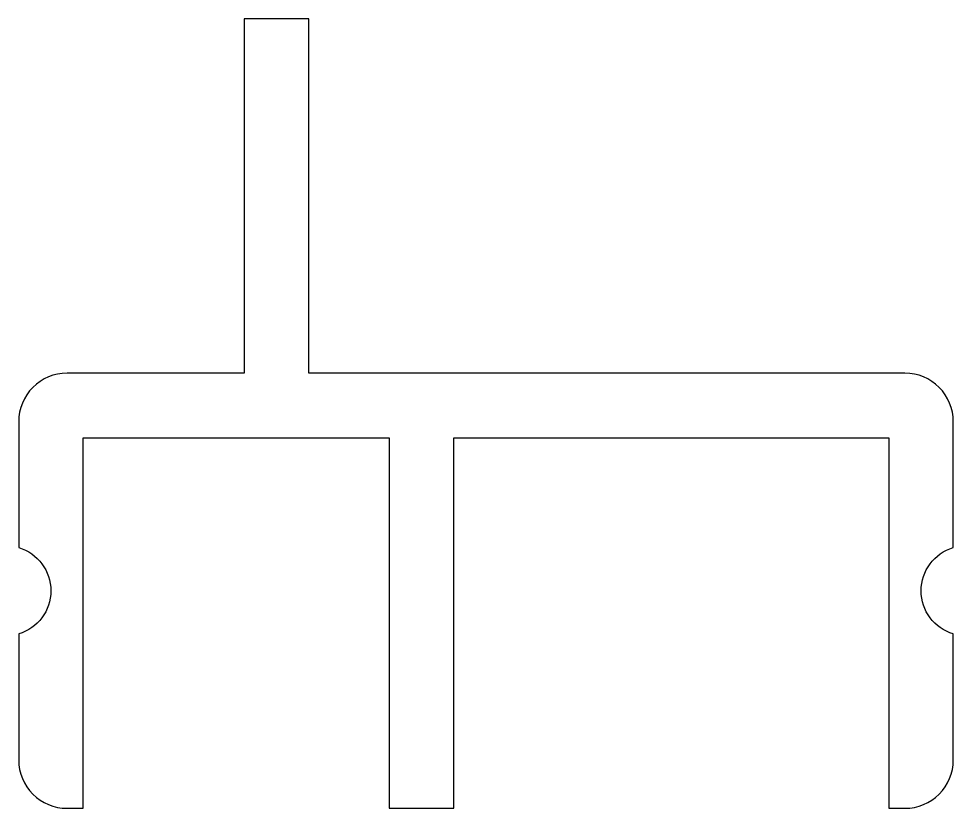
# Model space of a CAD drawing. Extents: x 140.2 to 169.2, y 204.2 to 228.7.
import ezdxf

# ---------------------------------------------------------------- set-up
doc = ezdxf.new("R2010")
doc.units = 0
doc.header["$LTSCALE"] = 15
doc.layers.add('ANA', color=220, linetype='CONTINUOUS')

msp = doc.modelspace()

# ---------------------------------------------------------------- linework, layer by layer
at = {"layer": 'ANA', "color": 0}
msp.add_lwpolyline([(169.189, 209.621, -0.745356), (169.189, 212.304), (169.189, 216.212, 0.414214), (167.689, 217.712), (149.189, 217.712), (149.189, 228.712), (147.189, 228.712), (147.189, 217.712), (141.689, 217.712, 0.414214), (140.189, 216.212), (140.189, 212.304, -0.745356), (140.189, 209.621), (140.189, 205.712, 0.414214), (141.689, 204.212), (142.189, 204.212), (142.189, 215.712), (151.689, 215.712), (151.689, 204.212), (153.689, 204.212), (153.689, 215.712), (167.189, 215.712), (167.189, 204.212), (167.689, 204.212, 0.414214), (169.189, 205.712)], format="xyb", close=True, dxfattribs=at)

doc.saveas('drawing.dxf')
